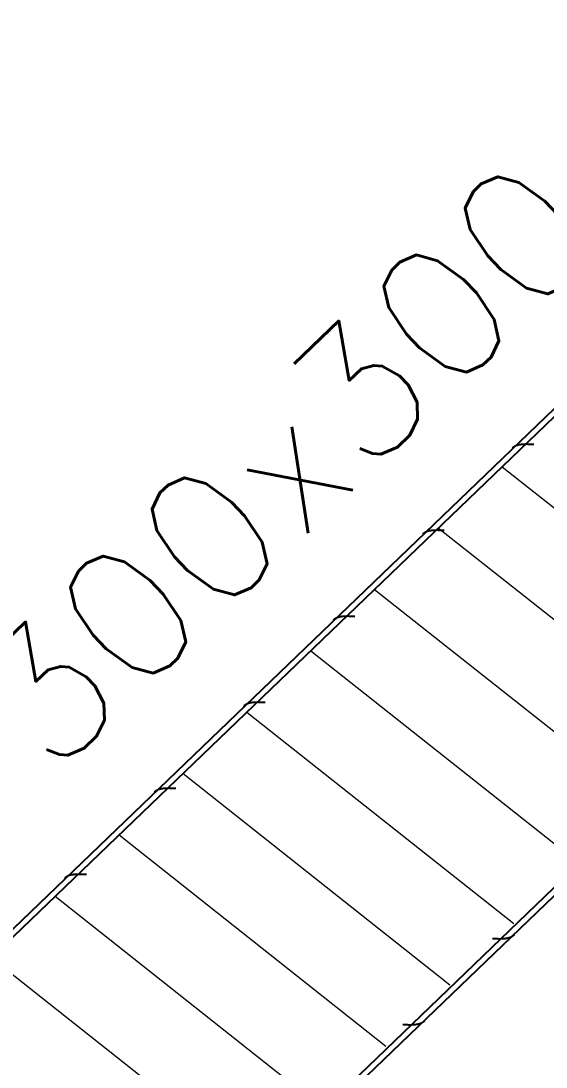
# Model space of a CAD drawing. Extents: x -9282 to 18119, y -11629 to 17404.
# Drawn here: x 1468.8 to 1513.7, y 3292.4 to 3381.8 of the extents above; entities that cross this region are included whole.
import ezdxf

# ---------------------------------------------------------------- set-up
doc = ezdxf.new("R2010")
doc.units = 0
doc.header["$LTSCALE"] = 30
doc.header["$MEASUREMENT"] = 0
doc.linetypes.add('EJEH$0$RLE-PROYECCION', pattern=[0.71438, 0.47625, -0.23813])
doc.layers.get('0').update_dxf_attribs({"linetype": 'CONTINUOUS'})
doc.layers.add('EJEH$0$RLA-ACHURADO', color=30, linetype='EJEH$0$RLE-PROYECCION', lineweight=15, transparency=0.7)
doc.layers.add('EJEH$0$RLA-CONTORNO', color=30, linetype='CONTINUOUS', lineweight=25)
doc.layers.add('EJEH$0$RLA-TEXTOS-1', color=9, linetype='CONTINUOUS', lineweight=9)
doc.styles.add('EJEH$0$RomanS', font='romans.shx', dxfattribs={"height": 11.25})

# ---------------------------------------------------------------- blocks, each defined once
blk = doc.blocks.new('EJEH')
at = {"layer": 'EJEH$0$RLA-ACHURADO'}
h = blk.add_hatch(dxfattribs=at)
h.set_pattern_fill('RLE-ELEMENTOS METALICOS', color=256, angle=6.623, style=0, pattern_type=2)
h.set_pattern_definition([(141.623, (-89.674, -1990.712), (-4.656249, -5.87957), [])])
h.paths.add_polyline_path([(-1555.011, 786.892), (-1239.799, 1089.402), (-1239.816, 1103), (-1267.501, 1103), (-1596.269, 787), (-1571.906, 787)])
at = {"layer": 'EJEH$0$RLA-CONTORNO'}
for p, q in [((-1268.223, 1103), (-1596.99, 787)), ((-1267.501, 1103), (-1596.269, 787)), ((-1239.799, 1089.402), (-1554.42, 787)), ((-1553.698, 787), (-1239.799, 1088.709)), ((-1400.595, 975.847), (-1400.614, 975.831)), ((-1400.576, 975.863), (-1400.595, 975.847)), ((-1400.557, 975.878), (-1400.576, 975.863)), ((-1400.537, 975.893), (-1400.557, 975.878)), ((-1400.517, 975.908), (-1400.537, 975.893)), ((-1400.497, 975.922), (-1400.517, 975.908)), ((-1400.476, 975.935), (-1400.497, 975.922)), ((-1400.454, 975.948), (-1400.476, 975.935)), ((-1400.433, 975.961), (-1400.454, 975.948)), ((-1400.41, 975.973), (-1400.433, 975.961)), ((-1400.388, 975.985), (-1400.41, 975.973)), ((-1400.364, 975.997), (-1400.388, 975.985)), ((-1400.341, 976.007), (-1400.364, 975.997)), ((-1400.317, 976.018), (-1400.341, 976.007)), ((-1400.293, 976.028), (-1400.317, 976.018)), ((-1400.268, 976.038), (-1400.293, 976.028)), ((-1400.243, 976.047), (-1400.268, 976.038)), ((-1400.217, 976.056), (-1400.243, 976.047)), ((-1400.191, 976.064), (-1400.217, 976.056)), ((-1400.165, 976.072), (-1400.191, 976.064)), ((-1400.138, 976.08), (-1400.165, 976.072)), ((-1400.111, 976.087), (-1400.138, 976.08)), ((-1400.083, 976.094), (-1400.111, 976.087)), ((-1400.055, 976.1), (-1400.083, 976.094)), ((-1400.027, 976.106), (-1400.055, 976.1)), ((-1399.998, 976.112), (-1400.027, 976.106)), ((-1399.97, 976.117), (-1399.998, 976.112)), ((-1399.94, 976.122), (-1399.97, 976.117)), ((-1399.911, 976.127), (-1399.94, 976.122)), ((-1399.881, 976.131), (-1399.911, 976.127)), ((-1399.85, 976.135), (-1399.881, 976.131)), ((-1399.82, 976.138), (-1399.85, 976.135)), ((-1399.789, 976.142), (-1399.82, 976.138)), ((-1399.758, 976.145), (-1399.789, 976.142)), ((-1399.726, 976.147), (-1399.758, 976.145)), ((-1399.695, 976.15), (-1399.726, 976.147)), ((-1399.663, 976.152), (-1399.695, 976.15)), ((-1399.63, 976.154), (-1399.663, 976.152)), ((-1399.598, 976.155), (-1399.63, 976.154)), ((-1399.565, 976.156), (-1399.598, 976.155)), ((-1399.532, 976.158), (-1399.565, 976.156)), ((-1399.499, 976.158), (-1399.532, 976.158)), ((-1399.465, 976.159), (-1399.499, 976.158)), ((-1399.432, 976.159), (-1399.465, 976.159)), ((-1399.398, 976.16), (-1399.432, 976.159)), ((-1399.364, 976.16), (-1399.398, 976.16)), ((-1399.329, 976.159), (-1399.364, 976.16)), ((-1399.295, 976.159), (-1399.329, 976.159)), ((-1399.26, 976.158), (-1399.295, 976.159)), ((-1399.226, 976.158), (-1399.26, 976.158)), ((-1399.191, 976.157), (-1399.226, 976.158)), ((-1399.156, 976.156), (-1399.191, 976.157)), ((-1399.121, 976.155), (-1399.156, 976.156)), ((-1399.086, 976.154), (-1399.121, 976.155)), ((-1399.05, 976.152), (-1399.086, 976.154)), ((-1399.015, 976.151), (-1399.05, 976.152)), ((-1398.979, 976.149), (-1399.015, 976.151)), ((-1398.944, 976.148), (-1398.979, 976.149)), ((-1398.908, 976.146), (-1398.944, 976.148)), ((-1398.873, 976.145), (-1398.908, 976.146)), ((-1398.837, 976.143), (-1398.873, 976.145)), ((-1398.801, 976.141), (-1398.837, 976.143)), ((-1398.766, 976.139), (-1398.801, 976.141)), ((-1408.242, 968.497), (-1408.26, 968.481)), ((-1408.223, 968.513), (-1408.242, 968.497)), ((-1408.204, 968.528), (-1408.223, 968.513)), ((-1408.184, 968.543), (-1408.204, 968.528)), ((-1408.164, 968.558), (-1408.184, 968.543)), ((-1408.144, 968.572), (-1408.164, 968.558)), ((-1408.123, 968.585), (-1408.144, 968.572)), ((-1408.101, 968.598), (-1408.123, 968.585)), ((-1408.079, 968.611), (-1408.101, 968.598)), ((-1408.057, 968.623), (-1408.079, 968.611)), ((-1408.034, 968.635), (-1408.057, 968.623)), ((-1408.011, 968.647), (-1408.034, 968.635)), ((-1407.988, 968.657), (-1408.011, 968.647)), ((-1407.964, 968.668), (-1407.988, 968.657)), ((-1407.939, 968.678), (-1407.964, 968.668)), ((-1407.915, 968.688), (-1407.939, 968.678)), ((-1407.889, 968.697), (-1407.915, 968.688)), ((-1407.864, 968.706), (-1407.889, 968.697)), ((-1407.838, 968.714), (-1407.864, 968.706)), ((-1407.812, 968.722), (-1407.838, 968.714)), ((-1407.785, 968.73), (-1407.812, 968.722)), ((-1407.758, 968.737), (-1407.785, 968.73)), ((-1407.73, 968.744), (-1407.758, 968.737)), ((-1407.702, 968.75), (-1407.73, 968.744)), ((-1407.674, 968.756), (-1407.702, 968.75)), ((-1407.645, 968.762), (-1407.674, 968.756)), ((-1407.616, 968.767), (-1407.645, 968.762)), ((-1407.587, 968.772), (-1407.616, 968.767)), ((-1407.558, 968.777), (-1407.587, 968.772)), ((-1407.528, 968.781), (-1407.558, 968.777)), ((-1407.497, 968.785), (-1407.528, 968.781)), ((-1407.467, 968.788), (-1407.497, 968.785)), ((-1407.436, 968.792), (-1407.467, 968.788)), ((-1407.405, 968.795), (-1407.436, 968.792)), ((-1407.373, 968.797), (-1407.405, 968.795)), ((-1407.342, 968.8), (-1407.373, 968.797)), ((-1407.31, 968.802), (-1407.342, 968.8)), ((-1407.277, 968.804), (-1407.31, 968.802)), ((-1407.245, 968.805), (-1407.277, 968.804)), ((-1407.212, 968.806), (-1407.245, 968.805)), ((-1407.179, 968.808), (-1407.212, 968.806)), ((-1407.146, 968.808), (-1407.179, 968.808)), ((-1407.112, 968.809), (-1407.146, 968.808)), ((-1407.079, 968.809), (-1407.112, 968.809)), ((-1407.045, 968.81), (-1407.079, 968.809)), ((-1407.011, 968.81), (-1407.045, 968.81)), ((-1406.976, 968.809), (-1407.011, 968.81)), ((-1406.942, 968.809), (-1406.976, 968.809)), ((-1406.907, 968.808), (-1406.942, 968.809)), ((-1406.873, 968.808), (-1406.907, 968.808)), ((-1406.838, 968.807), (-1406.873, 968.808)), ((-1406.803, 968.806), (-1406.838, 968.807)), ((-1406.768, 968.805), (-1406.803, 968.806)), ((-1406.733, 968.804), (-1406.768, 968.805)), ((-1406.697, 968.802), (-1406.733, 968.804)), ((-1406.662, 968.801), (-1406.697, 968.802)), ((-1406.626, 968.799), (-1406.662, 968.801)), ((-1406.591, 968.798), (-1406.626, 968.799)), ((-1406.555, 968.796), (-1406.591, 968.798)), ((-1406.52, 968.795), (-1406.555, 968.796)), ((-1406.484, 968.793), (-1406.52, 968.795)), ((-1406.448, 968.791), (-1406.484, 968.793)), ((-1406.413, 968.789), (-1406.448, 968.791)), ((-1415.889, 961.147), (-1415.907, 961.131)), ((-1415.87, 961.163), (-1415.889, 961.147)), ((-1415.851, 961.178), (-1415.87, 961.163)), ((-1415.831, 961.193), (-1415.851, 961.178)), ((-1415.811, 961.208), (-1415.831, 961.193)), ((-1415.791, 961.222), (-1415.811, 961.208)), ((-1415.77, 961.235), (-1415.791, 961.222)), ((-1415.748, 961.248), (-1415.77, 961.235)), ((-1415.726, 961.261), (-1415.748, 961.248)), ((-1415.704, 961.273), (-1415.726, 961.261)), ((-1415.681, 961.285), (-1415.704, 961.273)), ((-1415.658, 961.297), (-1415.681, 961.285)), ((-1415.635, 961.307), (-1415.658, 961.297)), ((-1415.611, 961.318), (-1415.635, 961.307)), ((-1415.586, 961.328), (-1415.611, 961.318)), ((-1415.562, 961.338), (-1415.586, 961.328)), ((-1415.536, 961.347), (-1415.562, 961.338)), ((-1415.511, 961.356), (-1415.536, 961.347)), ((-1415.485, 961.364), (-1415.511, 961.356)), ((-1415.458, 961.372), (-1415.485, 961.364)), ((-1415.432, 961.38), (-1415.458, 961.372)), ((-1415.405, 961.387), (-1415.432, 961.38)), ((-1415.377, 961.394), (-1415.405, 961.387)), ((-1415.349, 961.4), (-1415.377, 961.394)), ((-1415.321, 961.406), (-1415.349, 961.4)), ((-1415.292, 961.412), (-1415.321, 961.406)), ((-1415.263, 961.417), (-1415.292, 961.412)), ((-1415.234, 961.422), (-1415.263, 961.417)), ((-1415.205, 961.427), (-1415.234, 961.422)), ((-1415.175, 961.431), (-1415.205, 961.427)), ((-1415.144, 961.435), (-1415.175, 961.431)), ((-1415.114, 961.438), (-1415.144, 961.435)), ((-1415.083, 961.442), (-1415.114, 961.438)), ((-1415.052, 961.445), (-1415.083, 961.442)), ((-1415.02, 961.447), (-1415.052, 961.445)), ((-1414.988, 961.45), (-1415.02, 961.447)), ((-1414.956, 961.452), (-1414.988, 961.45)), ((-1414.924, 961.454), (-1414.956, 961.452)), ((-1414.892, 961.455), (-1414.924, 961.454)), ((-1414.859, 961.457), (-1414.892, 961.455)), ((-1414.826, 961.458), (-1414.859, 961.457)), ((-1414.793, 961.458), (-1414.826, 961.458)), ((-1414.759, 961.459), (-1414.793, 961.458)), ((-1414.725, 961.459), (-1414.759, 961.459)), ((-1414.692, 961.46), (-1414.725, 961.459)), ((-1414.658, 961.46), (-1414.692, 961.46)), ((-1414.623, 961.459), (-1414.658, 961.46)), ((-1414.589, 961.459), (-1414.623, 961.459)), ((-1414.554, 961.458), (-1414.589, 961.459)), ((-1414.52, 961.458), (-1414.554, 961.458)), ((-1414.485, 961.457), (-1414.52, 961.458)), ((-1414.45, 961.456), (-1414.485, 961.457)), ((-1414.415, 961.455), (-1414.45, 961.456)), ((-1414.379, 961.454), (-1414.415, 961.455)), ((-1414.344, 961.452), (-1414.379, 961.454)), ((-1414.309, 961.451), (-1414.344, 961.452)), ((-1414.273, 961.449), (-1414.309, 961.451)), ((-1414.238, 961.448), (-1414.273, 961.449)), ((-1414.202, 961.446), (-1414.238, 961.448)), ((-1414.167, 961.445), (-1414.202, 961.446)), ((-1414.131, 961.443), (-1414.167, 961.445)), ((-1414.095, 961.441), (-1414.131, 961.443)), ((-1414.06, 961.44), (-1414.095, 961.441)), ((-1423.305, 953.947), (-1423.328, 953.935)), ((-1423.282, 953.957), (-1423.305, 953.947)), ((-1423.258, 953.968), (-1423.282, 953.957)), ((-1423.233, 953.978), (-1423.258, 953.968)), ((-1423.209, 953.988), (-1423.233, 953.978)), ((-1423.183, 953.997), (-1423.209, 953.988)), ((-1423.158, 954.006), (-1423.183, 953.997)), ((-1423.132, 954.014), (-1423.158, 954.006)), ((-1423.105, 954.022), (-1423.132, 954.014)), ((-1423.079, 954.03), (-1423.105, 954.022)), ((-1423.052, 954.037), (-1423.079, 954.03)), ((-1423.024, 954.044), (-1423.052, 954.037)), ((-1422.996, 954.05), (-1423.024, 954.044)), ((-1422.968, 954.056), (-1422.996, 954.05)), ((-1422.939, 954.062), (-1422.968, 954.056)), ((-1422.91, 954.067), (-1422.939, 954.062)), ((-1422.881, 954.072), (-1422.91, 954.067)), ((-1422.851, 954.077), (-1422.881, 954.072)), ((-1422.822, 954.081), (-1422.851, 954.077)), ((-1422.791, 954.085), (-1422.822, 954.081)), ((-1422.761, 954.088), (-1422.791, 954.085)), ((-1422.73, 954.092), (-1422.761, 954.088)), ((-1422.699, 954.095), (-1422.73, 954.092)), ((-1422.667, 954.097), (-1422.699, 954.095)), ((-1422.635, 954.1), (-1422.667, 954.097)), ((-1422.603, 954.102), (-1422.635, 954.1)), ((-1422.571, 954.104), (-1422.603, 954.102)), ((-1422.539, 954.105), (-1422.571, 954.104)), ((-1422.506, 954.107), (-1422.539, 954.105)), ((-1422.473, 954.108), (-1422.506, 954.107)), ((-1422.44, 954.108), (-1422.473, 954.108)), ((-1422.406, 954.109), (-1422.44, 954.108)), ((-1422.372, 954.109), (-1422.406, 954.109)), ((-1422.339, 954.11), (-1422.372, 954.109)), ((-1422.305, 954.11), (-1422.339, 954.11)), ((-1422.27, 954.109), (-1422.305, 954.11)), ((-1422.236, 954.109), (-1422.27, 954.109)), ((-1422.201, 954.108), (-1422.236, 954.109)), ((-1422.167, 954.108), (-1422.201, 954.108)), ((-1422.132, 954.107), (-1422.167, 954.108)), ((-1422.097, 954.106), (-1422.132, 954.107)), ((-1422.062, 954.105), (-1422.097, 954.106)), ((-1422.026, 954.104), (-1422.062, 954.105)), ((-1421.991, 954.102), (-1422.026, 954.104)), ((-1421.956, 954.101), (-1421.991, 954.102)), ((-1421.92, 954.099), (-1421.956, 954.101)), ((-1421.885, 954.098), (-1421.92, 954.099)), ((-1421.849, 954.096), (-1421.885, 954.098)), ((-1421.814, 954.095), (-1421.849, 954.096)), ((-1421.778, 954.093), (-1421.814, 954.095)), ((-1421.742, 954.091), (-1421.778, 954.093)), ((-1421.707, 954.09), (-1421.742, 954.091)), ((-1423.536, 953.797), (-1423.554, 953.781)), ((-1423.517, 953.813), (-1423.536, 953.797)), ((-1423.498, 953.828), (-1423.517, 953.813)), ((-1423.478, 953.843), (-1423.498, 953.828)), ((-1423.458, 953.858), (-1423.478, 953.843)), ((-1423.438, 953.872), (-1423.458, 953.858)), ((-1423.417, 953.885), (-1423.438, 953.872)), ((-1423.395, 953.899), (-1423.417, 953.885)), ((-1423.373, 953.911), (-1423.395, 953.899)), ((-1423.351, 953.923), (-1423.373, 953.911)), ((-1423.328, 953.935), (-1423.351, 953.923)), ((-1431.183, 946.447), (-1431.201, 946.431)), ((-1431.164, 946.463), (-1431.183, 946.447)), ((-1431.145, 946.478), (-1431.164, 946.463)), ((-1431.125, 946.493), (-1431.145, 946.478)), ((-1431.105, 946.508), (-1431.125, 946.493)), ((-1431.085, 946.522), (-1431.105, 946.508)), ((-1431.064, 946.535), (-1431.085, 946.522)), ((-1431.042, 946.549), (-1431.064, 946.535)), ((-1431.02, 946.561), (-1431.042, 946.549)), ((-1430.998, 946.573), (-1431.02, 946.561)), ((-1430.975, 946.585), (-1430.998, 946.573)), ((-1430.952, 946.597), (-1430.975, 946.585)), ((-1430.929, 946.608), (-1430.952, 946.597)), ((-1430.905, 946.618), (-1430.929, 946.608)), ((-1430.88, 946.628), (-1430.905, 946.618)), ((-1430.856, 946.638), (-1430.88, 946.628)), ((-1430.83, 946.647), (-1430.856, 946.638)), ((-1430.805, 946.656), (-1430.83, 946.647)), ((-1430.779, 946.664), (-1430.805, 946.656)), ((-1430.752, 946.672), (-1430.779, 946.664)), ((-1430.726, 946.68), (-1430.752, 946.672)), ((-1430.699, 946.687), (-1430.726, 946.68)), ((-1430.671, 946.694), (-1430.699, 946.687)), ((-1430.643, 946.7), (-1430.671, 946.694)), ((-1430.615, 946.706), (-1430.643, 946.7)), ((-1430.586, 946.712), (-1430.615, 946.706)), ((-1430.557, 946.717), (-1430.586, 946.712)), ((-1430.528, 946.722), (-1430.557, 946.717)), ((-1430.498, 946.727), (-1430.528, 946.722)), ((-1430.469, 946.731), (-1430.498, 946.727)), ((-1430.438, 946.735), (-1430.469, 946.731)), ((-1430.408, 946.738), (-1430.438, 946.735)), ((-1430.377, 946.742), (-1430.408, 946.738)), ((-1430.346, 946.745), (-1430.377, 946.742)), ((-1430.314, 946.747), (-1430.346, 946.745)), ((-1430.282, 946.75), (-1430.314, 946.747)), ((-1430.25, 946.752), (-1430.282, 946.75)), ((-1430.218, 946.754), (-1430.25, 946.752)), ((-1430.186, 946.755), (-1430.218, 946.754)), ((-1430.153, 946.757), (-1430.186, 946.755)), ((-1430.12, 946.758), (-1430.153, 946.757)), ((-1430.087, 946.758), (-1430.12, 946.758)), ((-1430.053, 946.759), (-1430.087, 946.758)), ((-1430.019, 946.759), (-1430.053, 946.759)), ((-1429.986, 946.76), (-1430.019, 946.759)), ((-1429.951, 946.76), (-1429.986, 946.76)), ((-1429.917, 946.759), (-1429.951, 946.76)), ((-1429.883, 946.759), (-1429.917, 946.759)), ((-1429.848, 946.758), (-1429.883, 946.759)), ((-1429.814, 946.758), (-1429.848, 946.758)), ((-1429.779, 946.757), (-1429.814, 946.758)), ((-1429.744, 946.756), (-1429.779, 946.757)), ((-1429.709, 946.755), (-1429.744, 946.756)), ((-1429.673, 946.754), (-1429.709, 946.755)), ((-1429.638, 946.752), (-1429.673, 946.754)), ((-1429.603, 946.751), (-1429.638, 946.752)), ((-1429.567, 946.749), (-1429.603, 946.751)), ((-1429.532, 946.748), (-1429.567, 946.749)), ((-1429.496, 946.746), (-1429.532, 946.748)), ((-1429.461, 946.745), (-1429.496, 946.746)), ((-1429.425, 946.743), (-1429.461, 946.745)), ((-1429.389, 946.741), (-1429.425, 946.743)), ((-1429.353, 946.74), (-1429.389, 946.741)), ((-1438.83, 939.097), (-1438.848, 939.081)), ((-1438.811, 939.113), (-1438.83, 939.097)), ((-1438.792, 939.128), (-1438.811, 939.113)), ((-1438.772, 939.143), (-1438.792, 939.128)), ((-1438.752, 939.158), (-1438.772, 939.143)), ((-1438.732, 939.172), (-1438.752, 939.158)), ((-1438.711, 939.185), (-1438.732, 939.172)), ((-1438.689, 939.199), (-1438.711, 939.185)), ((-1438.667, 939.211), (-1438.689, 939.199)), ((-1438.645, 939.223), (-1438.667, 939.211)), ((-1438.622, 939.235), (-1438.645, 939.223)), ((-1438.599, 939.247), (-1438.622, 939.235)), ((-1438.576, 939.258), (-1438.599, 939.247)), ((-1438.552, 939.268), (-1438.576, 939.258)), ((-1438.527, 939.278), (-1438.552, 939.268)), ((-1438.502, 939.288), (-1438.527, 939.278)), ((-1438.477, 939.297), (-1438.502, 939.288)), ((-1438.452, 939.306), (-1438.477, 939.297)), ((-1438.426, 939.314), (-1438.452, 939.306)), ((-1438.399, 939.322), (-1438.426, 939.314)), ((-1438.373, 939.33), (-1438.399, 939.322)), ((-1438.345, 939.337), (-1438.373, 939.33)), ((-1438.318, 939.344), (-1438.345, 939.337)), ((-1438.29, 939.35), (-1438.318, 939.344)), ((-1438.262, 939.356), (-1438.29, 939.35)), ((-1438.233, 939.362), (-1438.262, 939.356)), ((-1438.204, 939.367), (-1438.233, 939.362)), ((-1438.175, 939.372), (-1438.204, 939.367)), ((-1438.145, 939.377), (-1438.175, 939.372)), ((-1438.115, 939.381), (-1438.145, 939.377)), ((-1438.085, 939.385), (-1438.115, 939.381)), ((-1438.055, 939.388), (-1438.085, 939.385)), ((-1438.024, 939.392), (-1438.055, 939.388)), ((-1437.993, 939.395), (-1438.024, 939.392)), ((-1437.961, 939.397), (-1437.993, 939.395)), ((-1437.929, 939.4), (-1437.961, 939.397)), ((-1437.897, 939.402), (-1437.929, 939.4)), ((-1437.865, 939.404), (-1437.897, 939.402)), ((-1437.833, 939.405), (-1437.865, 939.404)), ((-1437.8, 939.407), (-1437.833, 939.405)), ((-1437.767, 939.408), (-1437.8, 939.407)), ((-1437.733, 939.408), (-1437.767, 939.408)), ((-1437.7, 939.409), (-1437.733, 939.408)), ((-1437.666, 939.409), (-1437.7, 939.409)), ((-1437.632, 939.41), (-1437.666, 939.409)), ((-1437.598, 939.41), (-1437.632, 939.41)), ((-1437.564, 939.409), (-1437.598, 939.41)), ((-1437.53, 939.409), (-1437.564, 939.409)), ((-1437.495, 939.408), (-1437.53, 939.409)), ((-1437.46, 939.408), (-1437.495, 939.408)), ((-1437.426, 939.407), (-1437.46, 939.408)), ((-1437.391, 939.406), (-1437.426, 939.407)), ((-1437.356, 939.405), (-1437.391, 939.406)), ((-1437.32, 939.404), (-1437.356, 939.405)), ((-1437.285, 939.402), (-1437.32, 939.404)), ((-1437.25, 939.401), (-1437.285, 939.402)), ((-1437.214, 939.399), (-1437.25, 939.401)), ((-1437.179, 939.398), (-1437.214, 939.399)), ((-1437.143, 939.396), (-1437.179, 939.398)), ((-1437.107, 939.395), (-1437.143, 939.396)), ((-1437.072, 939.393), (-1437.107, 939.395)), ((-1437.036, 939.391), (-1437.072, 939.393)), ((-1437, 939.39), (-1437.036, 939.391)), ((-1402.268, 933.901), (-1402.303, 933.902)), ((-1402.232, 933.899), (-1402.268, 933.901)), ((-1402.196, 933.897), (-1402.232, 933.899)), ((-1402.161, 933.896), (-1402.196, 933.897)), ((-1402.125, 933.894), (-1402.161, 933.896)), ((-1402.09, 933.893), (-1402.125, 933.894)), ((-1402.054, 933.891), (-1402.09, 933.893)), ((-1402.019, 933.89), (-1402.054, 933.891)), ((-1401.983, 933.888), (-1402.019, 933.89)), ((-1401.948, 933.887), (-1401.983, 933.888)), ((-1401.913, 933.886), (-1401.948, 933.887)), ((-1401.878, 933.885), (-1401.913, 933.886)), ((-1401.843, 933.884), (-1401.878, 933.885)), ((-1401.809, 933.884), (-1401.843, 933.884)), ((-1401.774, 933.883), (-1401.809, 933.884)), ((-1401.74, 933.883), (-1401.774, 933.883)), ((-1401.705, 933.882), (-1401.74, 933.883)), ((-1401.671, 933.882), (-1401.705, 933.882)), ((-1401.637, 933.883), (-1401.671, 933.882)), ((-1401.604, 933.883), (-1401.637, 933.883)), ((-1401.57, 933.884), (-1401.604, 933.883)), ((-1401.537, 933.884), (-1401.57, 933.884)), ((-1401.504, 933.885), (-1401.537, 933.884)), ((-1401.471, 933.887), (-1401.504, 933.885)), ((-1401.439, 933.888), (-1401.471, 933.887)), ((-1401.406, 933.89), (-1401.439, 933.888)), ((-1401.374, 933.892), (-1401.406, 933.89)), ((-1401.343, 933.895), (-1401.374, 933.892)), ((-1401.311, 933.897), (-1401.343, 933.895)), ((-1401.28, 933.9), (-1401.311, 933.897)), ((-1401.249, 933.904), (-1401.28, 933.9)), ((-1401.219, 933.907), (-1401.249, 933.904)), ((-1401.188, 933.911), (-1401.219, 933.907)), ((-1401.158, 933.915), (-1401.188, 933.911)), ((-1401.129, 933.92), (-1401.158, 933.915)), ((-1401.1, 933.925), (-1401.129, 933.92)), ((-1401.071, 933.93), (-1401.1, 933.925)), ((-1401.042, 933.936), (-1401.071, 933.93)), ((-1401.014, 933.942), (-1401.042, 933.936)), ((-1400.986, 933.948), (-1401.014, 933.942)), ((-1400.958, 933.955), (-1400.986, 933.948)), ((-1400.931, 933.962), (-1400.958, 933.955)), ((-1400.904, 933.97), (-1400.931, 933.962)), ((-1400.878, 933.978), (-1400.904, 933.97)), ((-1400.852, 933.986), (-1400.878, 933.978)), ((-1400.827, 933.995), (-1400.852, 933.986)), ((-1400.801, 934.004), (-1400.827, 933.995)), ((-1400.777, 934.014), (-1400.801, 934.004)), ((-1400.752, 934.024), (-1400.777, 934.014)), ((-1400.728, 934.034), (-1400.752, 934.024)), ((-1400.705, 934.045), (-1400.728, 934.034)), ((-1400.682, 934.057), (-1400.705, 934.045)), ((-1400.659, 934.069), (-1400.682, 934.057)), ((-1400.637, 934.081), (-1400.659, 934.069)), ((-1400.615, 934.093), (-1400.637, 934.081)), ((-1400.593, 934.107), (-1400.615, 934.093)), ((-1400.572, 934.12), (-1400.593, 934.107)), ((-1400.552, 934.134), (-1400.572, 934.12)), ((-1400.532, 934.149), (-1400.552, 934.134)), ((-1400.512, 934.164), (-1400.532, 934.149)), ((-1400.493, 934.179), (-1400.512, 934.164)), ((-1400.474, 934.195), (-1400.493, 934.179)), ((-1400.456, 934.211), (-1400.474, 934.195)), ((-1409.915, 926.551), (-1409.95, 926.552)), ((-1409.879, 926.549), (-1409.915, 926.551)), ((-1409.843, 926.547), (-1409.879, 926.549)), ((-1409.808, 926.546), (-1409.843, 926.547)), ((-1409.772, 926.544), (-1409.808, 926.546)), ((-1409.737, 926.543), (-1409.772, 926.544)), ((-1409.701, 926.541), (-1409.737, 926.543)), ((-1409.666, 926.54), (-1409.701, 926.541)), ((-1409.63, 926.538), (-1409.666, 926.54)), ((-1409.595, 926.537), (-1409.63, 926.538)), ((-1409.56, 926.536), (-1409.595, 926.537)), ((-1409.525, 926.535), (-1409.56, 926.536)), ((-1409.49, 926.534), (-1409.525, 926.535)), ((-1409.456, 926.534), (-1409.49, 926.534)), ((-1409.421, 926.533), (-1409.456, 926.534)), ((-1409.387, 926.533), (-1409.421, 926.533)), ((-1409.352, 926.532), (-1409.387, 926.533)), ((-1409.318, 926.532), (-1409.352, 926.532)), ((-1409.284, 926.533), (-1409.318, 926.532)), ((-1409.251, 926.533), (-1409.284, 926.533)), ((-1409.217, 926.534), (-1409.251, 926.533)), ((-1409.184, 926.534), (-1409.217, 926.534)), ((-1409.151, 926.535), (-1409.184, 926.534)), ((-1409.118, 926.537), (-1409.151, 926.535)), ((-1409.086, 926.538), (-1409.118, 926.537)), ((-1409.053, 926.54), (-1409.086, 926.538)), ((-1409.021, 926.542), (-1409.053, 926.54)), ((-1408.99, 926.545), (-1409.021, 926.542)), ((-1408.958, 926.547), (-1408.99, 926.545)), ((-1408.927, 926.55), (-1408.958, 926.547)), ((-1408.896, 926.554), (-1408.927, 926.55)), ((-1408.866, 926.557), (-1408.896, 926.554)), ((-1408.835, 926.561), (-1408.866, 926.557)), ((-1408.805, 926.565), (-1408.835, 926.561)), ((-1408.776, 926.57), (-1408.805, 926.565)), ((-1408.746, 926.575), (-1408.776, 926.57)), ((-1408.718, 926.58), (-1408.746, 926.575)), ((-1408.689, 926.586), (-1408.718, 926.58)), ((-1408.661, 926.592), (-1408.689, 926.586)), ((-1408.633, 926.598), (-1408.661, 926.592)), ((-1408.605, 926.605), (-1408.633, 926.598)), ((-1408.578, 926.612), (-1408.605, 926.605)), ((-1408.551, 926.62), (-1408.578, 926.612)), ((-1408.525, 926.628), (-1408.551, 926.62)), ((-1408.499, 926.636), (-1408.525, 926.628)), ((-1408.473, 926.645), (-1408.499, 926.636)), ((-1408.448, 926.654), (-1408.473, 926.645)), ((-1408.423, 926.664), (-1408.448, 926.654)), ((-1408.399, 926.674), (-1408.423, 926.664)), ((-1408.375, 926.685), (-1408.399, 926.674)), ((-1408.352, 926.695), (-1408.375, 926.685)), ((-1408.328, 926.707), (-1408.352, 926.695)), ((-1408.306, 926.719), (-1408.328, 926.707)), ((-1408.283, 926.731), (-1408.306, 926.719)), ((-1408.262, 926.743), (-1408.283, 926.731)), ((-1408.24, 926.757), (-1408.262, 926.743)), ((-1408.219, 926.77), (-1408.24, 926.757)), ((-1408.199, 926.784), (-1408.219, 926.77)), ((-1408.179, 926.799), (-1408.199, 926.784)), ((-1408.159, 926.814), (-1408.179, 926.799)), ((-1408.14, 926.829), (-1408.159, 926.814)), ((-1408.121, 926.845), (-1408.14, 926.829)), ((-1408.102, 926.861), (-1408.121, 926.845))]:
    blk.add_line(p, q, dxfattribs=at)
at = {"layer": 'EJEH$0$RLA-TEXTOS-1', "insert": (-1427.168, 967.622), "char_height": 11.25, "width": 150.89513, "attachment_point": 5, "rotation": 43.86558, "line_spacing_factor": 0.941778, "style": 'EJEH$0$RomanS'}
blk.add_mtext('V.M. 300x300x5', dxfattribs=at)

msp = doc.modelspace()

# ---------------------------------------------------------------- block references
msp.add_blockref('EJEH', (2911.436, 2369.469))

doc.saveas('drawing.dxf')
